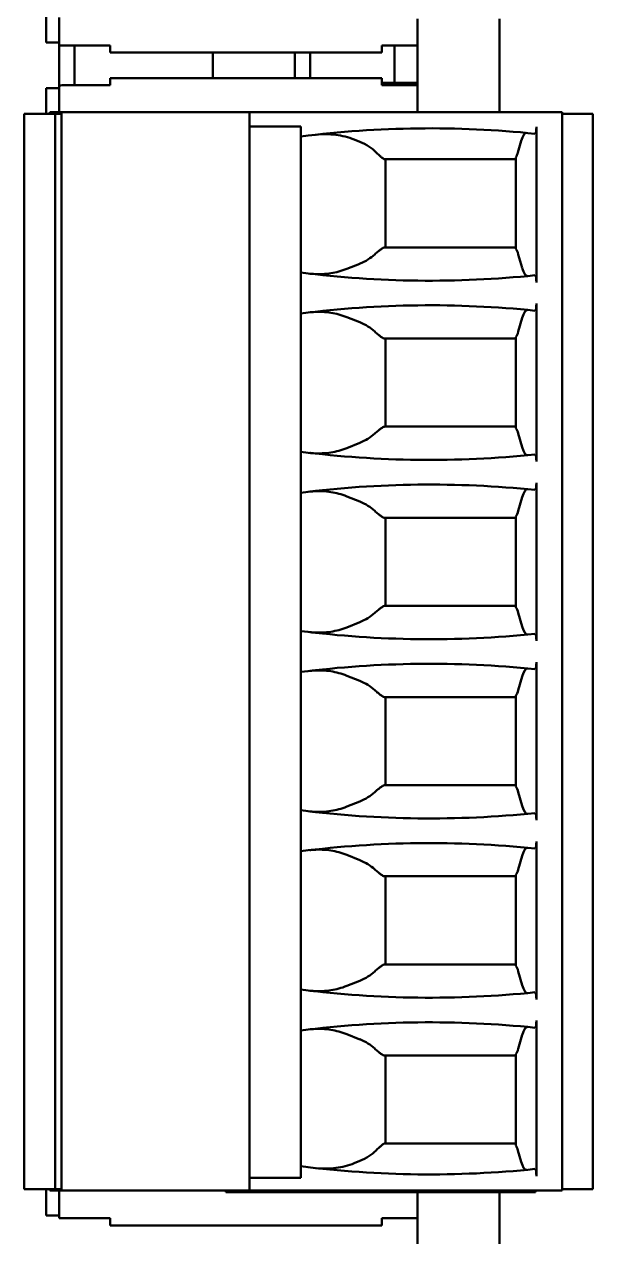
# Model space of a CAD drawing. Header units: millimetres. Extents: x 3137 to 5094, y 789 to 1822.
# Drawn here: x 3482.86 to 3493.96, y 1543.14 to 1566.81 of the extents above; entities that cross this region are included whole.
import ezdxf

# ---------------------------------------------------------------- set-up
doc = ezdxf.new("R2010")
doc.units = ezdxf.units.MM
doc.header["$LTSCALE"] = 1.8
doc.layers.add('외형선(ISO)', color=7, linetype='Continuous', lineweight=50)

msp = doc.modelspace()

# ---------------------------------------------------------------- linework, layer by layer
at = {"layer": '외형선(ISO)'}
for p, q in [((3483.292, 1566.976), (3483.292, 1566.456)), ((3483.542, 1566.402), (3483.542, 1566.946)), ((3490.542, 1566.4), (3490.542, 1566.916)), ((3492.142, 1566.916), (3492.142, 1565.096)), ((3483.542, 1566.456), (3483.292, 1566.456)), ((3483.542, 1566.402), (3483.542, 1565.619)), ((3483.642, 1566.4), (3484.542, 1566.4)), ((3483.842, 1566.4), (3483.842, 1565.621)), ((3484.542, 1566.261), (3484.542, 1566.4)), ((3489.842, 1566.4), (3490.542, 1566.4)), ((3489.842, 1566.4), (3489.842, 1566.261)), ((3490.092, 1566.4), (3490.092, 1565.671)), ((3490.542, 1565.621), (3490.542, 1566.4)), ((3484.542, 1566.261), (3489.842, 1566.261)), ((3486.542, 1566.261), (3486.542, 1565.761)), ((3488.142, 1566.261), (3488.142, 1565.761)), ((3488.442, 1566.261), (3488.442, 1565.761)), ((3483.542, 1565.096), (3483.542, 1565.619)), ((3484.542, 1565.621), (3483.642, 1565.621)), ((3484.542, 1565.761), (3489.842, 1565.761)), ((3484.542, 1565.621), (3484.542, 1565.761)), ((3489.842, 1565.761), (3489.842, 1565.621)), ((3490.092, 1565.671), (3489.842, 1565.671)), ((3490.542, 1565.621), (3489.842, 1565.621)), ((3490.542, 1565.671), (3490.092, 1565.671)), ((3490.142, 1565.671), (3490.142, 1565.621)), ((3490.442, 1565.621), (3490.442, 1565.671)), ((3490.542, 1565.096), (3490.542, 1565.621)), ((3483.292, 1565.565), (3483.542, 1565.565)), ((3483.292, 1565.565), (3483.292, 1565.066)), ((3482.862, 1565.066), (3483.462, 1565.066)), ((3482.862, 1565.066), (3482.862, 1544.071)), ((3483.588, 1565.096), (3483.362, 1565.096)), ((3483.362, 1565.066), (3483.362, 1565.096)), ((3483.462, 1565.066), (3483.588, 1565.066)), ((3483.462, 1565.066), (3483.462, 1544.071)), ((3483.588, 1565.096), (3483.588, 1565.066)), ((3483.588, 1565.096), (3483.613, 1565.096)), ((3483.588, 1565.066), (3483.588, 1544.071)), ((3483.613, 1565.096), (3483.76, 1565.096)), ((3483.76, 1565.096), (3487.262, 1565.096)), ((3487.762, 1565.096), (3487.262, 1565.096)), ((3487.262, 1565.096), (3487.262, 1564.816)), ((3487.762, 1565.096), (3493.362, 1565.096)), ((3493.362, 1565.096), (3493.362, 1565.066)), ((3493.362, 1565.066), (3493.962, 1565.066)), ((3493.362, 1565.066), (3493.362, 1544.071)), ((3493.962, 1565.066), (3493.962, 1544.071)), ((3487.262, 1564.816), (3487.762, 1564.816)), ((3487.262, 1544.291), (3487.262, 1564.816)), ((3487.762, 1564.816), (3487.962, 1564.816)), ((3487.962, 1564.816), (3488.262, 1564.816)), ((3488.262, 1544.291), (3488.262, 1564.816)), ((3492.862, 1564.813), (3492.862, 1561.773)), ((3489.305, 1564.561), (3489.412, 1564.518)), ((3492.564, 1564.535), (3492.5, 1564.311)), ((3489.902, 1564.176), (3492.462, 1564.176)), ((3489.912, 1562.456), (3489.912, 1564.176)), ((3492.462, 1562.428), (3492.462, 1564.214)), ((3492.462, 1562.456), (3489.896, 1562.456)), ((3492.507, 1562.32), (3492.584, 1562.054)), ((3489.412, 1562.138), (3489.162, 1562.037)), ((3492.862, 1561.358), (3492.862, 1558.273)), ((3489.412, 1560.993), (3489.162, 1561.094)), ((3492.584, 1561.078), (3492.507, 1560.811)), ((3492.462, 1560.676), (3489.896, 1560.676)), ((3489.912, 1560.676), (3489.912, 1558.956)), ((3492.462, 1558.928), (3492.462, 1560.703)), ((3492.462, 1558.956), (3489.896, 1558.956)), ((3492.507, 1558.82), (3492.584, 1558.554)), ((3489.412, 1558.638), (3489.162, 1558.537)), ((3492.862, 1557.858), (3492.862, 1554.773)), ((3489.412, 1557.493), (3489.162, 1557.594)), ((3492.584, 1557.578), (3492.507, 1557.311)), ((3492.462, 1557.176), (3489.896, 1557.176)), ((3489.912, 1557.176), (3489.912, 1555.456)), ((3492.462, 1555.428), (3492.462, 1557.203)), ((3492.462, 1555.456), (3489.896, 1555.456)), ((3492.507, 1555.32), (3492.584, 1555.054)), ((3489.412, 1555.138), (3489.162, 1555.037)), ((3492.862, 1554.358), (3492.862, 1551.273)), ((3489.412, 1553.993), (3489.162, 1554.094)), ((3492.584, 1554.078), (3492.507, 1553.811)), ((3492.462, 1553.676), (3489.896, 1553.676)), ((3489.912, 1553.676), (3489.912, 1551.956)), ((3492.462, 1551.928), (3492.462, 1553.703)), ((3492.462, 1551.956), (3489.896, 1551.956)), ((3489.412, 1551.638), (3489.162, 1551.537)), ((3492.507, 1551.82), (3492.584, 1551.554)), ((3492.862, 1550.858), (3492.862, 1547.773)), ((3489.412, 1550.493), (3489.162, 1550.594)), ((3492.584, 1550.578), (3492.507, 1550.311)), ((3492.462, 1548.428), (3492.462, 1550.203)), ((3492.462, 1550.176), (3489.896, 1550.176)), ((3489.912, 1550.176), (3489.912, 1548.456)), ((3492.462, 1548.456), (3489.896, 1548.456)), ((3492.507, 1548.32), (3492.584, 1548.054)), ((3489.412, 1548.138), (3489.162, 1548.037)), ((3492.862, 1544.325), (3492.862, 1547.358)), ((3489.412, 1546.993), (3489.162, 1547.094)), ((3492.584, 1547.078), (3492.507, 1546.811)), ((3492.462, 1546.676), (3489.896, 1546.676)), ((3489.912, 1546.676), (3489.912, 1544.961)), ((3492.462, 1546.703), (3492.462, 1544.922)), ((3489.902, 1544.961), (3492.462, 1544.961)), ((3492.564, 1544.603), (3492.5, 1544.825)), ((3489.306, 1544.576), (3489.412, 1544.618)), ((3487.262, 1544.291), (3487.762, 1544.291)), ((3487.262, 1544.041), (3487.262, 1544.291)), ((3487.762, 1544.291), (3487.962, 1544.291)), ((3487.962, 1544.291), (3488.262, 1544.291)), ((3482.862, 1544.071), (3483.462, 1544.071)), ((3483.292, 1544.071), (3483.292, 1543.556)), ((3483.362, 1544.041), (3483.362, 1544.071)), ((3483.462, 1544.071), (3483.588, 1544.071)), ((3483.588, 1544.071), (3483.588, 1544.041)), ((3493.362, 1544.071), (3493.962, 1544.071)), ((3493.362, 1544.071), (3493.362, 1544.041)), ((3483.362, 1544.041), (3483.588, 1544.041)), ((3483.542, 1543.502), (3483.542, 1544.041)), ((3483.588, 1544.041), (3483.613, 1544.041)), ((3483.613, 1544.041), (3483.76, 1544.041)), ((3483.76, 1544.041), (3487.262, 1544.041)), ((3486.8, 1544.041), (3486.8, 1544.011)), ((3486.8, 1544.011), (3487, 1544.011)), ((3487, 1544.011), (3492.644, 1544.011)), ((3487.762, 1544.041), (3487.262, 1544.041)), ((3487.762, 1544.041), (3493.362, 1544.041)), ((3490.542, 1543.5), (3490.542, 1544.011)), ((3492.142, 1544.011), (3492.142, 1542.191)), ((3492.644, 1544.011), (3492.844, 1544.011)), ((3492.844, 1544.041), (3492.844, 1544.011)), ((3483.542, 1543.556), (3483.292, 1543.556)), ((3483.642, 1543.5), (3484.542, 1543.5)), ((3484.542, 1543.361), (3484.542, 1543.5)), ((3484.542, 1543.361), (3489.842, 1543.361)), ((3489.842, 1543.5), (3490.542, 1543.5)), ((3489.842, 1543.5), (3489.842, 1543.361)), ((3490.542, 1542.721), (3490.542, 1543.5))]:
    msp.add_line(p, q, dxfattribs=at)
for centre, start, end in [((3490.782, 1544.781), 84.1111, 97.2385), ((3490.782, 1581.806), 262.7615, 275.8889), ((3490.782, 1541.326), 84.1111, 97.2385), ((3490.782, 1578.306), 262.7615, 275.8889), ((3490.782, 1537.826), 84.1111, 97.2385), ((3490.782, 1574.806), 262.7615, 275.8889), ((3490.782, 1534.326), 84.1111, 97.2385), ((3490.782, 1571.306), 262.7615, 275.8889), ((3490.782, 1530.826), 84.1111, 97.2385), ((3490.782, 1567.806), 262.7615, 275.8889), ((3490.782, 1527.326), 84.1111, 97.2385), ((3490.776, 1564.356), 262.7785, 275.9059)]:
    msp.add_arc(centre, 20, start, end, dxfattribs=at)
for centre, major_axis, ratio, start_param, end_param in [((3483.642, 1566.402), (-0.1, 0), 0.017455, 0, 1.570796), ((3483.642, 1565.619), (-0.1, 0), 0.017455, 4.712389, 6.283185), ((3492.665, 1563.789), (0.001, -0.903), 0.195741, 3.122842, 3.740428), ((3492.834, 1564.816), (-0.001, 0.141), 0.19886, 3.120222, 4.690683), ((3488.912, 1563.911), (-1, 0), 0.700208, 3.749387, 4.18879), ((3492.414, 1564.926), (0, 0.75), 0.2, 3.462364, 3.752458), ((3488.912, 1562.745), (-1, 0), 0.700208, 2.094395, 2.489853), ((3492.421, 1561.706), (0, 0.75), 0.2, 5.67232, 6.011922), ((3492.684, 1562.799), (0.001, 0.903), 0.195704, 2.542826, 3.16053), ((3492.834, 1561.77), (0.001, 0.141), 0.19886, 4.734095, 6.304556), ((3492.834, 1561.361), (-0.001, 0.141), 0.19886, 3.120222, 4.690683), ((3492.684, 1560.332), (-0.001, 0.903), 0.195704, 6.264248, 6.881951), ((3488.912, 1560.387), (-1, 0), 0.700208, 3.793333, 4.18879), ((3492.421, 1561.426), (0, 0.75), 0.2, 3.412856, 3.752458), ((3488.912, 1559.245), (-1, 0), 0.700208, 2.094395, 2.489853), ((3492.421, 1558.206), (0, 0.75), 0.2, 5.67232, 6.011922), ((3492.684, 1559.299), (0.001, 0.903), 0.195704, 2.542826, 3.16053), ((3492.834, 1558.27), (0.001, 0.141), 0.19886, 4.734095, 6.304556), ((3492.834, 1557.861), (-0.001, 0.141), 0.19886, 3.120222, 4.690683), ((3492.684, 1556.832), (-0.001, 0.903), 0.195704, 6.264248, 6.881951), ((3488.912, 1556.887), (-1, 0), 0.700208, 3.793333, 4.18879), ((3492.421, 1557.926), (0, 0.75), 0.2, 3.412856, 3.752458), ((3492.421, 1554.706), (0, 0.75), 0.2, 5.67232, 6.011922), ((3488.912, 1555.745), (-1, 0), 0.700208, 2.094395, 2.489853), ((3492.684, 1555.799), (0.001, 0.903), 0.195704, 2.542826, 3.16053), ((3492.834, 1554.77), (0.001, 0.141), 0.19886, 4.734095, 6.304556), ((3492.684, 1553.332), (-0.001, 0.903), 0.195704, 6.264248, 6.881951), ((3492.834, 1554.361), (-0.001, 0.141), 0.19886, 3.120222, 4.690683), ((3488.912, 1553.387), (-1, 0), 0.700208, 3.793333, 4.18879), ((3492.421, 1554.426), (0, 0.75), 0.2, 3.412856, 3.752458), ((3492.421, 1551.206), (0, 0.75), 0.2, 5.67232, 6.011922), ((3488.912, 1552.245), (-1, 0), 0.700208, 2.094395, 2.489853), ((3492.684, 1552.299), (0.001, 0.903), 0.195704, 2.542826, 3.16053), ((3492.834, 1551.27), (0.001, 0.141), 0.19886, 4.734095, 6.304556), ((3492.684, 1549.832), (-0.001, 0.903), 0.195704, 6.264248, 6.881951), ((3492.834, 1550.861), (-0.001, 0.141), 0.19886, 3.120222, 4.690683), ((3488.912, 1549.887), (-1, 0), 0.700208, 3.793333, 4.18879), ((3492.421, 1550.926), (0, 0.75), 0.2, 3.412856, 3.752458), ((3488.912, 1548.745), (-1, 0), 0.700208, 2.094395, 2.489853), ((3492.421, 1547.706), (0, 0.75), 0.2, 5.67232, 6.011922), ((3492.684, 1548.799), (0.001, 0.903), 0.195704, 2.542826, 3.16053), ((3492.834, 1547.77), (0.001, 0.141), 0.19886, 4.734095, 6.304556), ((3492.834, 1547.361), (-0.001, 0.141), 0.19886, 3.120222, 4.690683), ((3492.684, 1546.332), (-0.001, 0.903), 0.195704, 6.264248, 6.881951), ((3488.912, 1546.387), (-1, 0), 0.700208, 3.793333, 4.18879), ((3492.421, 1547.426), (0, 0.75), 0.2, 3.412856, 3.752458), ((3488.912, 1545.225), (-1, 0), 0.700208, 2.094395, 2.533798), ((3492.414, 1544.211), (0, -0.75), 0.2, 2.530727, 2.820821), ((3492.664, 1545.349), (0.001, 0.903), 0.19573, 2.542777, 3.160397), ((3492.834, 1544.322), (0.001, 0.141), 0.198853, 4.734156, 6.304617), ((3483.642, 1543.502), (-0.1, 0), 0.017455, 0, 1.570796)]:
    msp.add_ellipse(centre, major_axis=major_axis, ratio=ratio, start_param=start_param, end_param=end_param, dxfattribs=at)
for points, knots in [([(3488.562, 1564.657), (3488.689, 1564.671), (3488.818, 1564.67), (3489.067, 1564.638), (3489.19, 1564.608), (3489.305, 1564.561)], [0, 0, 0, 0, 0.04427376, 0.04427376, 0.08691451, 0.08691451, 0.08691451, 0.08691451]), ([(3489.732, 1564.311), (3489.743, 1564.301), (3489.753, 1564.291), (3489.762, 1564.282), (3489.772, 1564.273), (3489.781, 1564.264), (3489.79, 1564.256), (3489.799, 1564.247), (3489.808, 1564.24), (3489.816, 1564.232), (3489.824, 1564.225), (3489.832, 1564.219), (3489.839, 1564.213), (3489.846, 1564.207), (3489.853, 1564.202), (3489.86, 1564.197), (3489.866, 1564.192), (3489.872, 1564.188), (3489.877, 1564.185), (3489.882, 1564.182), (3489.887, 1564.18), (3489.891, 1564.178), (3489.895, 1564.176), (3489.899, 1564.176), (3489.902, 1564.176)], [0, 0, 0, 0, 0.0615737, 0.0615737, 0.0615737, 0.1229798, 0.1229798, 0.1229798, 0.1841543, 0.1841543, 0.1841543, 0.2455495, 0.2455495, 0.2455495, 0.307186, 0.307186, 0.307186, 0.3687681, 0.3687681, 0.3687681, 0.4300725, 0.4300725, 0.4300725, 0.4913558, 0.4913558, 0.4913558, 0.4913558]), ([(3489.896, 1562.456), (3489.894, 1562.456), (3489.892, 1562.455), (3489.89, 1562.455), (3489.888, 1562.455), (3489.885, 1562.454), (3489.883, 1562.453), (3489.878, 1562.451), (3489.872, 1562.449), (3489.866, 1562.446), (3489.86, 1562.443), (3489.854, 1562.439), (3489.847, 1562.434), (3489.839, 1562.429), (3489.832, 1562.424), (3489.823, 1562.418), (3489.815, 1562.412), (3489.807, 1562.406), (3489.797, 1562.398), (3489.788, 1562.391), (3489.779, 1562.383), (3489.769, 1562.375), (3489.759, 1562.367), (3489.749, 1562.358), (3489.739, 1562.349), (3489.728, 1562.34), (3489.718, 1562.33), (3489.707, 1562.32)], [0, 0, 0, 0, 0.0313166, 0.0313166, 0.0313166, 0.0625856, 0.0625856, 0.0625856, 0.1248188, 0.1248188, 0.1248188, 0.1870615, 0.1870615, 0.1870615, 0.2495426, 0.2495426, 0.2495426, 0.3120601, 0.3120601, 0.3120601, 0.3743357, 0.3743357, 0.3743357, 0.436471, 0.436471, 0.436471, 0.4988099, 0.4988099, 0.4988099, 0.4988099]), ([(3489.162, 1562.037), (3489.06, 1561.996), (3488.954, 1561.968), (3488.736, 1561.935), (3488.623, 1561.93), (3488.512, 1561.937)], [0, 0, 0, 0, 0.0371819, 0.0371819, 0.07588669, 0.07588669, 0.07588669, 0.07588669]), ([(3488.438, 1561.943), (3488.444, 1561.943), (3488.45, 1561.942), (3488.456, 1561.941), (3488.462, 1561.941), (3488.468, 1561.94), (3488.474, 1561.94), (3488.48, 1561.939), (3488.486, 1561.939), (3488.492, 1561.938), (3488.499, 1561.938), (3488.505, 1561.937), (3488.512, 1561.937)], [0, 0, 0, 0, 0.02242413, 0.02242413, 0.02242413, 0.04487167, 0.04487167, 0.04487167, 0.06731962, 0.06731962, 0.06731962, 0.08974426, 0.08974426, 0.08974426, 0.08974426]), ([(3488.512, 1561.194), (3488.505, 1561.194), (3488.499, 1561.193), (3488.492, 1561.193), (3488.486, 1561.192), (3488.48, 1561.192), (3488.474, 1561.191), (3488.468, 1561.191), (3488.462, 1561.19), (3488.456, 1561.19), (3488.45, 1561.189), (3488.444, 1561.189), (3488.438, 1561.188)], [0, 0, 0, 0, 0.02242464, 0.02242464, 0.02242464, 0.04487259, 0.04487259, 0.04487259, 0.06732013, 0.06732013, 0.06732013, 0.08974426, 0.08974426, 0.08974426, 0.08974426]), ([(3489.162, 1561.094), (3489.06, 1561.135), (3488.954, 1561.163), (3488.736, 1561.197), (3488.623, 1561.201), (3488.512, 1561.194)], [-0.07609029, -0.07609029, -0.07609029, -0.07609029, -0.03880913, -0.03880913, -0.000001, -0.000001, -0.000001, -0.000001]), ([(3489.707, 1560.811), (3489.718, 1560.801), (3489.728, 1560.791), (3489.739, 1560.782), (3489.749, 1560.773), (3489.759, 1560.764), (3489.769, 1560.756), (3489.779, 1560.748), (3489.788, 1560.74), (3489.797, 1560.733), (3489.807, 1560.726), (3489.815, 1560.719), (3489.823, 1560.713), (3489.832, 1560.707), (3489.839, 1560.702), (3489.847, 1560.697), (3489.854, 1560.693), (3489.86, 1560.689), (3489.866, 1560.685), (3489.873, 1560.682), (3489.878, 1560.68), (3489.883, 1560.678), (3489.885, 1560.677), (3489.888, 1560.677), (3489.89, 1560.676), (3489.892, 1560.676), (3489.894, 1560.676), (3489.896, 1560.676)], [0, 0, 0, 0, 0.0622899, 0.0622899, 0.0622899, 0.1243818, 0.1243818, 0.1243818, 0.1867449, 0.1867449, 0.1867449, 0.2493147, 0.2493147, 0.2493147, 0.3118193, 0.3118193, 0.3118193, 0.374065, 0.374065, 0.374065, 0.436259, 0.436259, 0.436259, 0.4675089, 0.4675089, 0.4675089, 0.4988099, 0.4988099, 0.4988099, 0.4988099]), ([(3489.896, 1558.956), (3489.894, 1558.956), (3489.892, 1558.955), (3489.89, 1558.955), (3489.888, 1558.955), (3489.885, 1558.954), (3489.883, 1558.953), (3489.878, 1558.951), (3489.872, 1558.949), (3489.866, 1558.946), (3489.86, 1558.943), (3489.854, 1558.939), (3489.847, 1558.934), (3489.839, 1558.929), (3489.832, 1558.924), (3489.823, 1558.918), (3489.815, 1558.912), (3489.807, 1558.906), (3489.797, 1558.898), (3489.788, 1558.891), (3489.779, 1558.883), (3489.769, 1558.875), (3489.759, 1558.867), (3489.749, 1558.858), (3489.739, 1558.849), (3489.728, 1558.84), (3489.718, 1558.83), (3489.707, 1558.82)], [0, 0, 0, 0, 0.0313166, 0.0313166, 0.0313166, 0.0625856, 0.0625856, 0.0625856, 0.1248188, 0.1248188, 0.1248188, 0.1870615, 0.1870615, 0.1870615, 0.2495426, 0.2495426, 0.2495426, 0.3120601, 0.3120601, 0.3120601, 0.3743357, 0.3743357, 0.3743357, 0.436471, 0.436471, 0.436471, 0.4988099, 0.4988099, 0.4988099, 0.4988099]), ([(3489.162, 1558.537), (3489.06, 1558.496), (3488.954, 1558.468), (3488.736, 1558.435), (3488.623, 1558.43), (3488.512, 1558.437)], [0, 0, 0, 0, 0.0371819, 0.0371819, 0.07588669, 0.07588669, 0.07588669, 0.07588669]), ([(3488.438, 1558.443), (3488.444, 1558.443), (3488.45, 1558.442), (3488.456, 1558.441), (3488.462, 1558.441), (3488.468, 1558.44), (3488.474, 1558.44), (3488.48, 1558.439), (3488.486, 1558.439), (3488.492, 1558.438), (3488.499, 1558.438), (3488.505, 1558.437), (3488.512, 1558.437)], [0, 0, 0, 0, 0.02242413, 0.02242413, 0.02242413, 0.04487167, 0.04487167, 0.04487167, 0.06731962, 0.06731962, 0.06731962, 0.08974426, 0.08974426, 0.08974426, 0.08974426]), ([(3488.512, 1557.694), (3488.505, 1557.694), (3488.499, 1557.693), (3488.492, 1557.693), (3488.486, 1557.692), (3488.48, 1557.692), (3488.474, 1557.691), (3488.468, 1557.691), (3488.462, 1557.69), (3488.456, 1557.69), (3488.45, 1557.689), (3488.444, 1557.689), (3488.438, 1557.688)], [0, 0, 0, 0, 0.02242464, 0.02242464, 0.02242464, 0.04487259, 0.04487259, 0.04487259, 0.06732013, 0.06732013, 0.06732013, 0.08974426, 0.08974426, 0.08974426, 0.08974426]), ([(3489.162, 1557.594), (3489.06, 1557.635), (3488.954, 1557.663), (3488.736, 1557.697), (3488.623, 1557.701), (3488.512, 1557.694)], [-0.07609029, -0.07609029, -0.07609029, -0.07609029, -0.03880913, -0.03880913, -0.000001, -0.000001, -0.000001, -0.000001]), ([(3489.707, 1557.311), (3489.718, 1557.301), (3489.728, 1557.291), (3489.739, 1557.282), (3489.749, 1557.273), (3489.759, 1557.264), (3489.769, 1557.256), (3489.779, 1557.248), (3489.788, 1557.24), (3489.797, 1557.233), (3489.807, 1557.226), (3489.815, 1557.219), (3489.823, 1557.213), (3489.832, 1557.207), (3489.839, 1557.202), (3489.847, 1557.197), (3489.854, 1557.193), (3489.86, 1557.189), (3489.866, 1557.185), (3489.873, 1557.182), (3489.878, 1557.18), (3489.883, 1557.178), (3489.885, 1557.177), (3489.888, 1557.177), (3489.89, 1557.176), (3489.892, 1557.176), (3489.894, 1557.176), (3489.896, 1557.176)], [0, 0, 0, 0, 0.0622899, 0.0622899, 0.0622899, 0.1243818, 0.1243818, 0.1243818, 0.1867449, 0.1867449, 0.1867449, 0.2493147, 0.2493147, 0.2493147, 0.3118193, 0.3118193, 0.3118193, 0.374065, 0.374065, 0.374065, 0.436259, 0.436259, 0.436259, 0.4675089, 0.4675089, 0.4675089, 0.4988099, 0.4988099, 0.4988099, 0.4988099]), ([(3489.896, 1555.456), (3489.894, 1555.456), (3489.892, 1555.455), (3489.89, 1555.455), (3489.888, 1555.455), (3489.885, 1555.454), (3489.883, 1555.453), (3489.878, 1555.451), (3489.872, 1555.449), (3489.866, 1555.446), (3489.86, 1555.443), (3489.854, 1555.439), (3489.847, 1555.434), (3489.839, 1555.429), (3489.832, 1555.424), (3489.823, 1555.418), (3489.815, 1555.412), (3489.807, 1555.406), (3489.797, 1555.398), (3489.788, 1555.391), (3489.779, 1555.383), (3489.769, 1555.375), (3489.759, 1555.367), (3489.749, 1555.358), (3489.739, 1555.349), (3489.728, 1555.34), (3489.718, 1555.33), (3489.707, 1555.32)], [0, 0, 0, 0, 0.0313166, 0.0313166, 0.0313166, 0.0625856, 0.0625856, 0.0625856, 0.1248188, 0.1248188, 0.1248188, 0.1870615, 0.1870615, 0.1870615, 0.2495426, 0.2495426, 0.2495426, 0.3120601, 0.3120601, 0.3120601, 0.3743357, 0.3743357, 0.3743357, 0.436471, 0.436471, 0.436471, 0.4988099, 0.4988099, 0.4988099, 0.4988099]), ([(3488.438, 1554.943), (3488.444, 1554.943), (3488.45, 1554.942), (3488.456, 1554.941), (3488.462, 1554.941), (3488.468, 1554.94), (3488.474, 1554.94), (3488.48, 1554.939), (3488.486, 1554.939), (3488.492, 1554.938), (3488.499, 1554.938), (3488.505, 1554.937), (3488.512, 1554.937)], [0, 0, 0, 0, 0.02242413, 0.02242413, 0.02242413, 0.04487167, 0.04487167, 0.04487167, 0.06731962, 0.06731962, 0.06731962, 0.08974426, 0.08974426, 0.08974426, 0.08974426]), ([(3489.162, 1555.037), (3489.06, 1554.996), (3488.954, 1554.968), (3488.736, 1554.935), (3488.623, 1554.93), (3488.512, 1554.937)], [0, 0, 0, 0, 0.0371819, 0.0371819, 0.07588669, 0.07588669, 0.07588669, 0.07588669]), ([(3488.512, 1554.194), (3488.505, 1554.194), (3488.499, 1554.193), (3488.492, 1554.193), (3488.486, 1554.192), (3488.48, 1554.192), (3488.474, 1554.191), (3488.468, 1554.191), (3488.462, 1554.19), (3488.456, 1554.19), (3488.45, 1554.189), (3488.444, 1554.189), (3488.438, 1554.188)], [0, 0, 0, 0, 0.02242464, 0.02242464, 0.02242464, 0.04487259, 0.04487259, 0.04487259, 0.06732013, 0.06732013, 0.06732013, 0.08974426, 0.08974426, 0.08974426, 0.08974426]), ([(3489.162, 1554.094), (3489.06, 1554.135), (3488.954, 1554.163), (3488.736, 1554.197), (3488.623, 1554.201), (3488.512, 1554.194)], [-0.07609029, -0.07609029, -0.07609029, -0.07609029, -0.03880913, -0.03880913, -0.000001, -0.000001, -0.000001, -0.000001]), ([(3489.707, 1553.811), (3489.718, 1553.801), (3489.728, 1553.791), (3489.739, 1553.782), (3489.749, 1553.773), (3489.759, 1553.764), (3489.769, 1553.756), (3489.779, 1553.748), (3489.788, 1553.74), (3489.797, 1553.733), (3489.807, 1553.726), (3489.815, 1553.719), (3489.823, 1553.713), (3489.832, 1553.707), (3489.839, 1553.702), (3489.847, 1553.697), (3489.854, 1553.693), (3489.86, 1553.689), (3489.866, 1553.685), (3489.873, 1553.682), (3489.878, 1553.68), (3489.883, 1553.678), (3489.885, 1553.677), (3489.888, 1553.677), (3489.89, 1553.676), (3489.892, 1553.676), (3489.894, 1553.676), (3489.896, 1553.676)], [0, 0, 0, 0, 0.0622899, 0.0622899, 0.0622899, 0.1243818, 0.1243818, 0.1243818, 0.1867449, 0.1867449, 0.1867449, 0.2493147, 0.2493147, 0.2493147, 0.3118193, 0.3118193, 0.3118193, 0.374065, 0.374065, 0.374065, 0.436259, 0.436259, 0.436259, 0.4675089, 0.4675089, 0.4675089, 0.4988099, 0.4988099, 0.4988099, 0.4988099]), ([(3489.896, 1551.956), (3489.894, 1551.956), (3489.892, 1551.955), (3489.89, 1551.955), (3489.888, 1551.955), (3489.885, 1551.954), (3489.883, 1551.953), (3489.878, 1551.951), (3489.872, 1551.949), (3489.866, 1551.946), (3489.86, 1551.943), (3489.854, 1551.939), (3489.847, 1551.934), (3489.839, 1551.929), (3489.832, 1551.924), (3489.823, 1551.918), (3489.815, 1551.912), (3489.807, 1551.906), (3489.797, 1551.898), (3489.788, 1551.891), (3489.779, 1551.883), (3489.769, 1551.875), (3489.759, 1551.867), (3489.749, 1551.858), (3489.739, 1551.849), (3489.728, 1551.84), (3489.718, 1551.83), (3489.707, 1551.82)], [0, 0, 0, 0, 0.0313166, 0.0313166, 0.0313166, 0.0625856, 0.0625856, 0.0625856, 0.1248188, 0.1248188, 0.1248188, 0.1870615, 0.1870615, 0.1870615, 0.2495426, 0.2495426, 0.2495426, 0.3120601, 0.3120601, 0.3120601, 0.3743357, 0.3743357, 0.3743357, 0.436471, 0.436471, 0.436471, 0.4988099, 0.4988099, 0.4988099, 0.4988099]), ([(3488.438, 1551.443), (3488.444, 1551.443), (3488.45, 1551.442), (3488.456, 1551.441), (3488.462, 1551.441), (3488.468, 1551.44), (3488.474, 1551.44), (3488.48, 1551.439), (3488.486, 1551.439), (3488.492, 1551.438), (3488.499, 1551.438), (3488.505, 1551.437), (3488.512, 1551.437)], [0, 0, 0, 0, 0.02242413, 0.02242413, 0.02242413, 0.04487167, 0.04487167, 0.04487167, 0.06731962, 0.06731962, 0.06731962, 0.08974426, 0.08974426, 0.08974426, 0.08974426]), ([(3489.162, 1551.537), (3489.06, 1551.496), (3488.954, 1551.468), (3488.736, 1551.435), (3488.623, 1551.43), (3488.512, 1551.437)], [0, 0, 0, 0, 0.0371819, 0.0371819, 0.07588669, 0.07588669, 0.07588669, 0.07588669]), ([(3488.512, 1550.694), (3488.505, 1550.694), (3488.499, 1550.693), (3488.492, 1550.693), (3488.486, 1550.692), (3488.48, 1550.692), (3488.474, 1550.691), (3488.468, 1550.691), (3488.462, 1550.69), (3488.456, 1550.69), (3488.45, 1550.689), (3488.444, 1550.689), (3488.438, 1550.688)], [0, 0, 0, 0, 0.02242464, 0.02242464, 0.02242464, 0.04487259, 0.04487259, 0.04487259, 0.06732013, 0.06732013, 0.06732013, 0.08974426, 0.08974426, 0.08974426, 0.08974426]), ([(3489.162, 1550.594), (3489.06, 1550.635), (3488.954, 1550.663), (3488.736, 1550.697), (3488.623, 1550.701), (3488.512, 1550.694)], [-0.07609029, -0.07609029, -0.07609029, -0.07609029, -0.03880913, -0.03880913, -0.000001, -0.000001, -0.000001, -0.000001]), ([(3489.707, 1550.311), (3489.718, 1550.301), (3489.728, 1550.291), (3489.739, 1550.282), (3489.749, 1550.273), (3489.759, 1550.264), (3489.769, 1550.256), (3489.779, 1550.248), (3489.788, 1550.24), (3489.797, 1550.233), (3489.807, 1550.226), (3489.815, 1550.219), (3489.823, 1550.213), (3489.832, 1550.207), (3489.839, 1550.202), (3489.847, 1550.197), (3489.854, 1550.193), (3489.86, 1550.189), (3489.866, 1550.185), (3489.873, 1550.182), (3489.878, 1550.18), (3489.883, 1550.178), (3489.885, 1550.177), (3489.888, 1550.177), (3489.89, 1550.176), (3489.892, 1550.176), (3489.894, 1550.176), (3489.896, 1550.176)], [0, 0, 0, 0, 0.0622899, 0.0622899, 0.0622899, 0.1243818, 0.1243818, 0.1243818, 0.1867449, 0.1867449, 0.1867449, 0.2493147, 0.2493147, 0.2493147, 0.3118193, 0.3118193, 0.3118193, 0.374065, 0.374065, 0.374065, 0.436259, 0.436259, 0.436259, 0.4675089, 0.4675089, 0.4675089, 0.4988099, 0.4988099, 0.4988099, 0.4988099]), ([(3489.896, 1548.456), (3489.894, 1548.456), (3489.892, 1548.455), (3489.89, 1548.455), (3489.888, 1548.455), (3489.885, 1548.454), (3489.883, 1548.453), (3489.878, 1548.451), (3489.872, 1548.449), (3489.866, 1548.446), (3489.86, 1548.443), (3489.854, 1548.439), (3489.847, 1548.434), (3489.839, 1548.429), (3489.832, 1548.424), (3489.823, 1548.418), (3489.815, 1548.412), (3489.807, 1548.406), (3489.797, 1548.398), (3489.788, 1548.391), (3489.779, 1548.383), (3489.769, 1548.375), (3489.759, 1548.367), (3489.749, 1548.358), (3489.739, 1548.349), (3489.728, 1548.34), (3489.718, 1548.33), (3489.707, 1548.32)], [0, 0, 0, 0, 0.0313166, 0.0313166, 0.0313166, 0.0625856, 0.0625856, 0.0625856, 0.1248188, 0.1248188, 0.1248188, 0.1870615, 0.1870615, 0.1870615, 0.2495426, 0.2495426, 0.2495426, 0.3120601, 0.3120601, 0.3120601, 0.3743357, 0.3743357, 0.3743357, 0.436471, 0.436471, 0.436471, 0.4988099, 0.4988099, 0.4988099, 0.4988099]), ([(3488.438, 1547.943), (3488.444, 1547.943), (3488.45, 1547.942), (3488.456, 1547.941), (3488.462, 1547.941), (3488.468, 1547.94), (3488.474, 1547.94), (3488.48, 1547.939), (3488.486, 1547.939), (3488.492, 1547.938), (3488.499, 1547.938), (3488.505, 1547.937), (3488.512, 1547.937)], [0, 0, 0, 0, 0.02242413, 0.02242413, 0.02242413, 0.04487167, 0.04487167, 0.04487167, 0.06731962, 0.06731962, 0.06731962, 0.08974426, 0.08974426, 0.08974426, 0.08974426]), ([(3489.162, 1548.037), (3489.06, 1547.996), (3488.954, 1547.968), (3488.736, 1547.935), (3488.623, 1547.93), (3488.512, 1547.937)], [0, 0, 0, 0, 0.0371819, 0.0371819, 0.07588669, 0.07588669, 0.07588669, 0.07588669]), ([(3488.512, 1547.194), (3488.505, 1547.194), (3488.499, 1547.193), (3488.492, 1547.193), (3488.486, 1547.192), (3488.48, 1547.192), (3488.474, 1547.191), (3488.468, 1547.191), (3488.462, 1547.19), (3488.456, 1547.19), (3488.45, 1547.189), (3488.444, 1547.189), (3488.438, 1547.188)], [0, 0, 0, 0, 0.02242464, 0.02242464, 0.02242464, 0.04487259, 0.04487259, 0.04487259, 0.06732013, 0.06732013, 0.06732013, 0.08974426, 0.08974426, 0.08974426, 0.08974426]), ([(3489.162, 1547.094), (3489.06, 1547.135), (3488.954, 1547.163), (3488.736, 1547.197), (3488.623, 1547.201), (3488.512, 1547.194)], [0, 0, 0, 0, 0.0371819, 0.0371819, 0.07588669, 0.07588669, 0.07588669, 0.07588669]), ([(3489.707, 1546.811), (3489.718, 1546.801), (3489.728, 1546.791), (3489.739, 1546.782), (3489.749, 1546.773), (3489.759, 1546.764), (3489.769, 1546.756), (3489.779, 1546.748), (3489.788, 1546.74), (3489.797, 1546.733), (3489.807, 1546.726), (3489.815, 1546.719), (3489.823, 1546.713), (3489.832, 1546.707), (3489.839, 1546.702), (3489.847, 1546.697), (3489.854, 1546.693), (3489.86, 1546.689), (3489.866, 1546.685), (3489.873, 1546.682), (3489.878, 1546.68), (3489.883, 1546.678), (3489.885, 1546.677), (3489.888, 1546.677), (3489.89, 1546.676), (3489.892, 1546.676), (3489.894, 1546.676), (3489.896, 1546.676)], [0, 0, 0, 0, 0.0622899, 0.0622899, 0.0622899, 0.1243818, 0.1243818, 0.1243818, 0.1867449, 0.1867449, 0.1867449, 0.2493147, 0.2493147, 0.2493147, 0.3118193, 0.3118193, 0.3118193, 0.374065, 0.374065, 0.374065, 0.436259, 0.436259, 0.436259, 0.4675089, 0.4675089, 0.4675089, 0.4988099, 0.4988099, 0.4988099, 0.4988099]), ([(3489.732, 1544.825), (3489.743, 1544.835), (3489.752, 1544.845), (3489.762, 1544.854), (3489.772, 1544.863), (3489.781, 1544.872), (3489.79, 1544.881), (3489.799, 1544.889), (3489.808, 1544.897), (3489.816, 1544.904), (3489.824, 1544.911), (3489.832, 1544.918), (3489.839, 1544.923), (3489.846, 1544.929), (3489.853, 1544.935), (3489.859, 1544.939), (3489.866, 1544.944), (3489.872, 1544.948), (3489.877, 1544.951), (3489.882, 1544.954), (3489.887, 1544.957), (3489.891, 1544.958), (3489.895, 1544.96), (3489.899, 1544.961), (3489.902, 1544.961)], [0, 0, 0, 0, 0.0612548, 0.0612548, 0.0612548, 0.1227852, 0.1227852, 0.1227852, 0.184342, 0.184342, 0.184342, 0.2457329, 0.2457329, 0.2457329, 0.3068652, 0.3068652, 0.3068652, 0.3682379, 0.3682379, 0.3682379, 0.429842, 0.429842, 0.429842, 0.4913558, 0.4913558, 0.4913558, 0.4913558]), ([(3489.306, 1544.576), (3489.19, 1544.529), (3489.068, 1544.498), (3488.819, 1544.466), (3488.689, 1544.465), (3488.562, 1544.479)], [0, 0, 0, 0, 0.04251897, 0.04251897, 0.08666371, 0.08666371, 0.08666371, 0.08666371])]:
    msp.add_open_spline(points, degree=3, knots=knots, dxfattribs=at)

doc.saveas('drawing.dxf')
